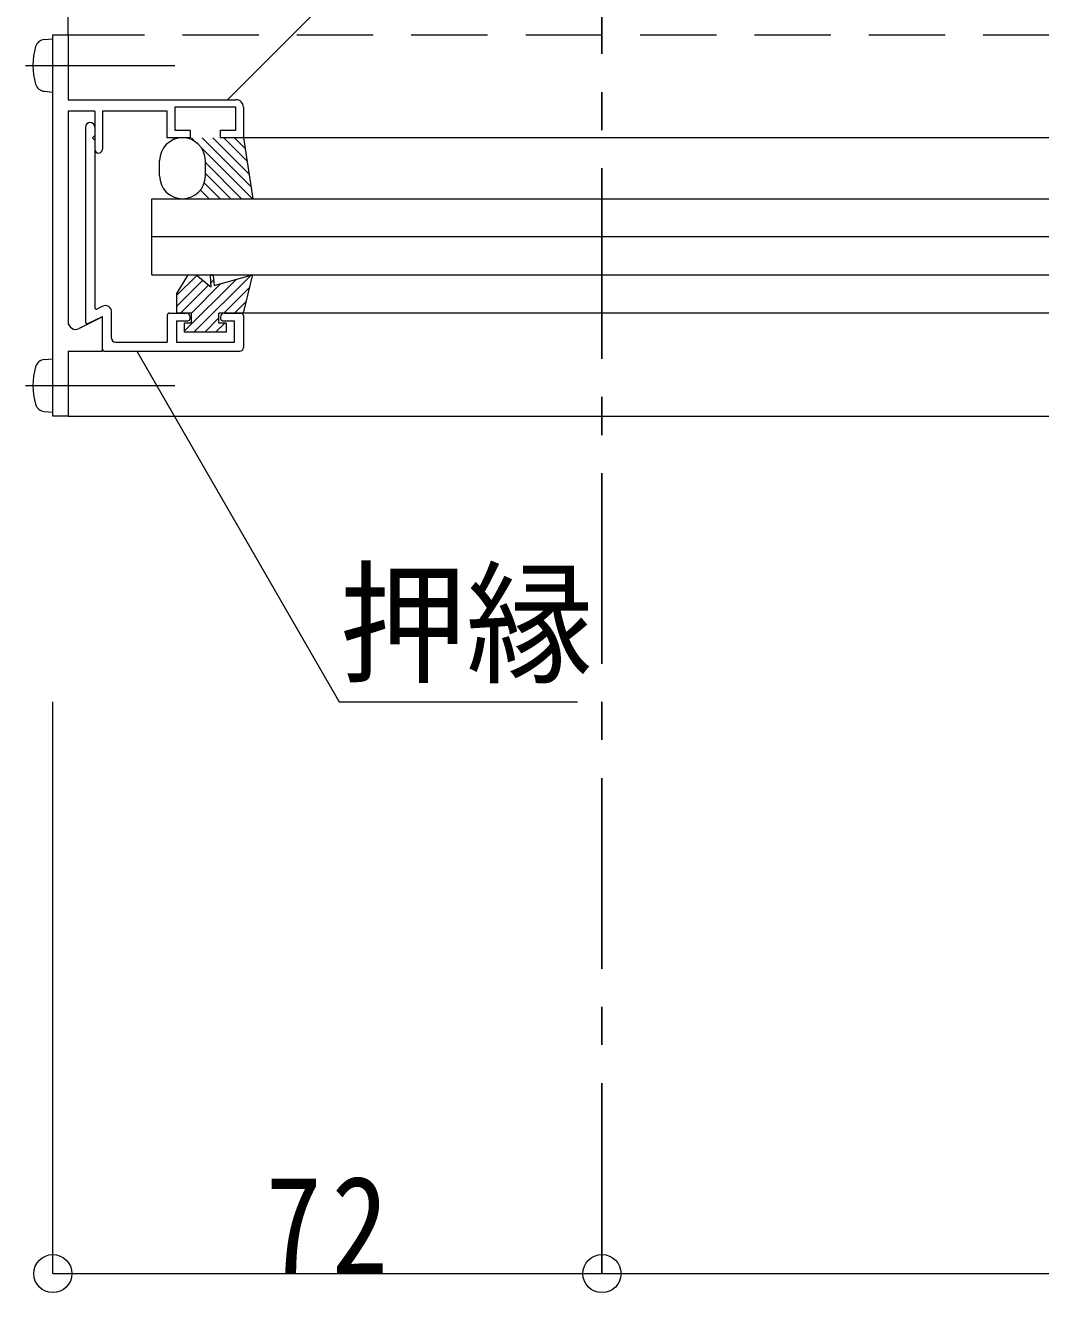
# Model space of a CAD drawing. Units: millimetres at full size, sheet at 1:5; details may follow other scales. Extents: x -1050 to 1050, y -742 to 742.
# Drawn here: x -227.6 to -94.5, y -451.8 to -285.5 of the extents above; entities that cross this region are included whole.
import ezdxf
from ezdxf.enums import TextEntityAlignment as Align

# ---------------------------------------------------------------- set-up
doc = ezdxf.new("R2010")
doc.units = ezdxf.units.MM
doc.header["$LTSCALE"] = 5
doc.linetypes.add('CHAIN1', pattern=[8, 5, -1, 1, -1])
doc.linetypes.add('DASHED2', pattern=[3, 2, -1])
doc.layers.add('0-0_通り芯', color=7, linetype='CHAIN1')
for name, color, linetype, lineweight in [('0-3_寸法', 54, 'Continuous', 20), ('0-4_手摺部材', 92, 'Continuous', 20), ('0-7_ガラス', 6, 'Continuous', 20), ('0-8_その他', 11, 'Continuous', 20), ('0-9_文字', 3, 'Continuous', 20)]:
    doc.layers.add(name, color=color, linetype=linetype, lineweight=lineweight)
doc.styles.add('ＭＳ ゴシック', font='')
doc.styles.get('ＭＳ ゴシック').set_extended_font_data('MS Gothic')

# ---------------------------------------------------------------- blocks, each defined once
blk = doc.blocks.new('dimension_origin')
at = {"color": 0, "linetype": 'Continuous', "lineweight": -2}
blk.add_circle((0, 0), 1.25, dxfattribs=at)

msp = doc.modelspace()

# ---------------------------------------------------------------- linework, layer by layer
at = {"layer": '0-0_通り芯'}
msp.add_line((-151.98, -449.293), (-151.98, -50.914), dxfattribs=at)
at = {"layer": '0-3_寸法'}
for p, q in [((-223.98, -449.293), (-223.98, -374.293)), ((-223.98, -449.293), (-151.98, -449.293)), ((-151.98, -449.293), (-1.98, -449.293))]:
    msp.add_line(p, q, dxfattribs=at)
at = {"layer": '0-4_手摺部材'}
for p, q in [((-221.98, -286.793), (-221.98, -281.793)), ((-225.099, -287.391), (-223.98, -287.293)), ((-223.98, -294.293), (-223.98, -287.293)), ((-225.099, -294.195), (-223.98, -294.293)), ((-221.98, -295.293), (-199.98, -295.293)), ((-218.48, -296.793), (-221.98, -296.793)), ((-221.98, -296.793), (-221.98, -324.425)), ((-218.48, -296.793), (-218.48, -301.793)), ((-217.48, -296.793), (-217.48, -301.793)), ((-198.98, -296.293), (-198.98, -300.293)), ((-219.68, -298.893), (-219.68, -324.476)), ((-218.48, -298.893), (-218.48, -299.993)), ((-218.78, -300.293), (-218.48, -299.993)), ((-218.78, -300.293), (-218.48, -300.593)), ((-218.48, -300.593), (-218.48, -322.576)), ((98.02, -300.293), (-198.941, -300.293)), ((-217.424, -322.39), (-218.194, -322.756)), ((-219.394, -324.657), (-217.48, -323.745)), ((-217.48, -327.993), (-217.48, -323.745)), ((-216.28, -326.593), (-216.28, -323.112)), ((-208.98, -323.593), (-208.98, -327.093)), ((-208.68, -323.293), (-206.48, -323.293)), ((-205.98, -323.993), (-205.98, -323.793)), ((-201.98, -323.793), (-201.98, -323.993)), ((-201.48, -323.293), (-199.28, -323.293)), ((98.02, -323.296), (-198.98, -323.296)), ((-198.98, -323.593), (-198.98, -327.793)), ((-207.78, -324.293), (-206.28, -324.293)), ((-207.78, -324.293), (-207.78, -327.093)), ((-201.68, -324.293), (-200.18, -324.293)), ((-200.18, -327.093), (-200.18, -324.293)), ((-215.78, -327.093), (-208.98, -327.093)), ((-207.78, -327.093), (-200.18, -327.093)), ((-221.98, -328.293), (-221.98, -336.793)), ((-217.18, -328.293), (-199.48, -328.293)), ((-225.099, -329.391), (-223.98, -329.293)), ((-223.98, -336.293), (-223.98, -329.293)), ((-225.099, -336.195), (-223.98, -336.293)), ((-221.98, -336.793), (98.02, -336.793))]:
    msp.add_line(p, q, dxfattribs=at)
at = {"layer": '0-4_手摺部材', "linetype": 'DASHED2'}
msp.add_line((-221.98, -286.793), (-2.98, -286.793), dxfattribs=at)
at = {"layer": '0-4_手摺部材', "linetype": 'CHAIN1'}
for p, q in [((-227.58, -290.793), (-207.98, -290.793)), ((-227.58, -332.793), (-207.98, -332.793))]:
    msp.add_line(p, q, dxfattribs=at)
at = {"layer": '0-4_手摺部材'}
for points in [[(-221.98, -336.793), (-223.98, -336.793), (-223.98, -286.793), (-221.98, -286.793), (-221.98, -295.293)], [(-198.98, -300.293), (-201.98, -300.293), (-201.98, -299.293), (-199.98, -299.293), (-199.98, -296.293), (-207.98, -296.293), (-207.98, -299.293), (-205.98, -299.293), (-205.98, -300.293), (-208.98, -300.293), (-208.98, -296.793), (-217.48, -296.793)], [(-221.98, -328.293), (-217.48, -328.293), (-217.48, -323.793), (-220.533, -325.319)]]:
    msp.add_lwpolyline(points, dxfattribs=at)
for centre, radius, start, end in [((-224.986, -288.686), 1.3, 95, 164.11915), ((-217.58, -290.793), 9, 164.11915, 195.88085), ((-224.986, -292.9), 1.3, 195.88085, 265), ((-199.98, -296.293), 1, 0, 90), ((-219.08, -298.893), 0.6, 0, 180), ((-217.98, -301.793), 0.5, 180, 360), ((-217.08, -323.112), 0.8, 0, 115.46), ((-218.28, -322.576), 0.2, 180, 295.46), ((-208.68, -323.593), 0.3, 90, 180), ((-206.48, -323.793), 0.5, 0, 90), ((-206.28, -323.993), 0.3, 270, 360), ((-201.48, -323.793), 0.5, 90, 180), ((-201.68, -323.993), 0.3, 180, 270), ((-199.28, -323.593), 0.3, 0, 90), ((-220.98, -324.425), 1, 180, 296.56505), ((-219.48, -324.476), 0.2, 180, 295.46), ((-215.78, -326.593), 0.5, 180, 270), ((-217.18, -327.993), 0.3, 180, 270), ((-199.48, -327.793), 0.5, 270, 360), ((-217.58, -332.793), 9, 164.11915, 195.88085), ((-224.986, -330.686), 1.3, 95, 164.11915), ((-224.986, -334.9), 1.3, 195.88085, 265)]:
    msp.add_arc(centre, radius, start, end, dxfattribs=at)
at = {"layer": '0-7_ガラス'}
for p, q in [((98.02, -313.296), (-210.98, -313.296)), ((-210.98, -318.293), (98.02, -318.293))]:
    msp.add_line(p, q, dxfattribs=at)
msp.add_lwpolyline([(-210.98, -318.293), (-210.98, -308.296), (98.02, -308.296)], dxfattribs=at)
at = {"layer": '0-8_その他'}
for p, q in [((-205.304, -300.805), (-205.816, -300.293)), ((-198.016, -306.679), (-204.402, -300.293)), ((-198.267, -305.013), (-202.987, -300.293)), ((-198.519, -303.347), (-201.573, -300.293)), ((-198.77, -301.682), (-200.159, -300.293)), ((-198.98, -300.293), (-197.772, -308.293)), ((-197.816, -308.293), (-204.492, -301.617)), ((-209.98, -305.293), (-209.98, -303.293)), ((-203.98, -305.293), (-203.98, -303.293)), ((-199.23, -308.293), (-203.98, -303.543)), ((-200.644, -308.293), (-203.98, -304.957)), ((-203.473, -308.293), (-204.62, -307.145)), ((-202.058, -308.293), (-204.128, -306.223)), ((-207.745, -320.793), (-206.245, -318.293)), ((-207.745, -320.993), (-205.134, -318.382)), ((-207.745, -322.407), (-204.348, -319.01)), ((-206.745, -325.65), (-199.958, -318.863)), ((-206.245, -318.293), (-205.245, -318.293)), ((-205.474, -325.793), (-197.987, -318.305)), ((-203.245, -319.893), (-205.245, -318.293)), ((-203.363, -318.393), (-203.245, -319.893)), ((-203.287, -319.363), (-202.909, -318.985)), ((-203.063, -318.293), (-203.263, -318.293)), ((-202.963, -318.393), (-202.845, -319.679)), ((-202.845, -319.679), (-197.984, -318.305)), ((-197.838, -318.403), (-198.977, -323.113)), ((-207.745, -320.793), (-207.745, -323.143)), ((-207.217, -323.293), (-203.563, -319.639)), ((-205.803, -323.293), (-201.93, -319.42)), ((-201.56, -323.293), (-198.21, -319.943)), ((-200.146, -323.293), (-198.662, -321.809)), ((-205.795, -323.293), (-207.595, -323.293)), ((-205.795, -324.593), (-205.795, -323.293)), ((-204.06, -325.793), (-202.195, -323.928)), ((-199.176, -323.293), (-202.195, -323.293)), ((-202.195, -324.593), (-202.195, -323.293)), ((-205.795, -324.593), (-206.745, -324.593)), ((-206.745, -324.593), (-206.745, -325.793)), ((-201.245, -325.793), (-206.745, -325.793)), ((-202.646, -325.793), (-201.446, -324.593)), ((-201.245, -324.593), (-202.195, -324.593)), ((-201.245, -324.593), (-201.245, -325.793))]:
    msp.add_line(p, q, dxfattribs=at)
for centre, radius, start, end in [((-206.98, -303.293), 3, 90, 180), ((-206.98, -303.293), 3, 0, 90), ((-206.98, -305.293), 3, 180, 270), ((-206.98, -305.293), 3, 270, 360), ((-203.263, -318.393), 0.1, 90, 180), ((-203.063, -318.393), 0.1, 0, 90), ((-197.937, -318.393), 0.1, 354.28941, 118.15108), ((-207.595, -323.143), 0.15, 180, 270), ((-199.176, -323.093), 0.2, 270, 354.28941)]:
    msp.add_arc(centre, radius, start, end, dxfattribs=at)
at = {"layer": '0-9_文字'}
for points in [[(-201.064, -295.293), (-130.064, -224.293), (-98.814, -224.293)], [(-212.98, -328.293), (-186.422, -374.293), (-155.172, -374.293)]]:
    msp.add_lwpolyline(points, dxfattribs=at)

# ---------------------------------------------------------------- block references
at = {"layer": '0-3_寸法', "xscale": 2, "yscale": 2, "rotation": 180}
for p in [(-223.98, -449.293), (-151.98, -449.293)]:
    msp.add_blockref('dimension_origin', p, dxfattribs=at)
at = {"layer": '0-3_寸法', "xscale": 2, "yscale": 2}
msp.add_blockref('dimension_origin', (-151.98, -449.293), dxfattribs=at)

# ---------------------------------------------------------------- texts
at = {"layer": '0-3_寸法', "insert": (-196.105, -449.293), "char_height": 12.83, "attachment_point": 7, "style": 'ＭＳ ゴシック'}
msp.add_mtext('\\T1.17;\\W0.85;72', dxfattribs=at)
at = {"layer": '0-9_文字', "style": 'ＭＳ ゴシック', "width": 0.95}
msp.add_text('押縁', height=12.83, dxfattribs=at).set_placement((-186.422, -374.293), align=Align.BOTTOM_LEFT)

doc.saveas('drawing.dxf')
